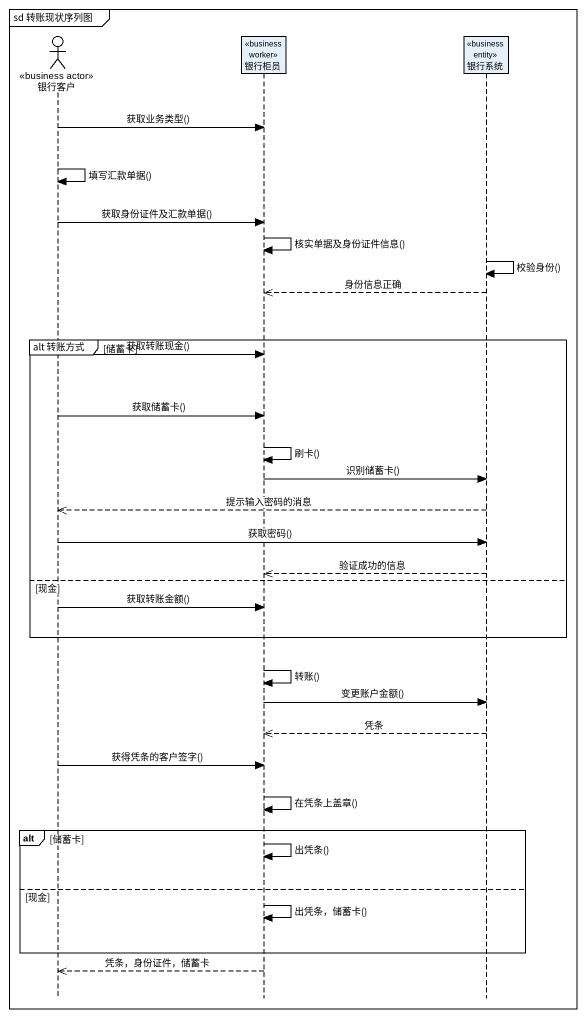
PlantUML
@startuml
mainframe sd 转账现状序列图
hide footbox
actor 银行客户 <<business actor>>
participant 银行柜员 <<business worker>>
participant 银行系统 <<business entity>>

银行客户 -> 银行柜员 : 获取业务类型()
银行客户 -> 银行客户 : 填写汇款单据()
银行客户 -> 银行柜员 : 获取身份证件及汇款单据()
银行柜员 -> 银行柜员 : 核实单据及身份证件信息()
银行系统 -> 银行系统 : 校验身份()
银行系统 -->> 银行柜员 : 身份信息正确
group alt 转账方式 [储蓄卡]
  银行客户 -> 银行柜员 : 获取转账现金()
  银行客户 -> 银行柜员 : 获取储蓄卡()
  银行柜员 -> 银行柜员 : 刷卡()
  银行柜员 -> 银行系统 : 识别储蓄卡()
  银行系统 -->> 银行客户 : 提示输入密码的消息
  银行客户 -> 银行系统 : 获取密码()
  银行系统 -->> 银行柜员 : 验证成功的信息
else 现金
  银行客户 -> 银行柜员 : 获取转账金额()
end
银行柜员 -> 银行柜员 : 转账()
银行柜员 -> 银行系统 : 变更账户金额()
银行系统 -->> 银行柜员 : 凭条
银行客户 -> 银行柜员 : 获得凭条的客户签字()
银行柜员 -> 银行柜员 : 在凭条上盖章()
alt 储蓄卡
  银行柜员 -> 银行柜员 : 出凭条()
else 现金
  银行柜员 -> 银行柜员 : 出凭条，储蓄卡()
end
银行柜员 -->> 银行客户 : 凭条，身份证件，储蓄卡
@enduml
